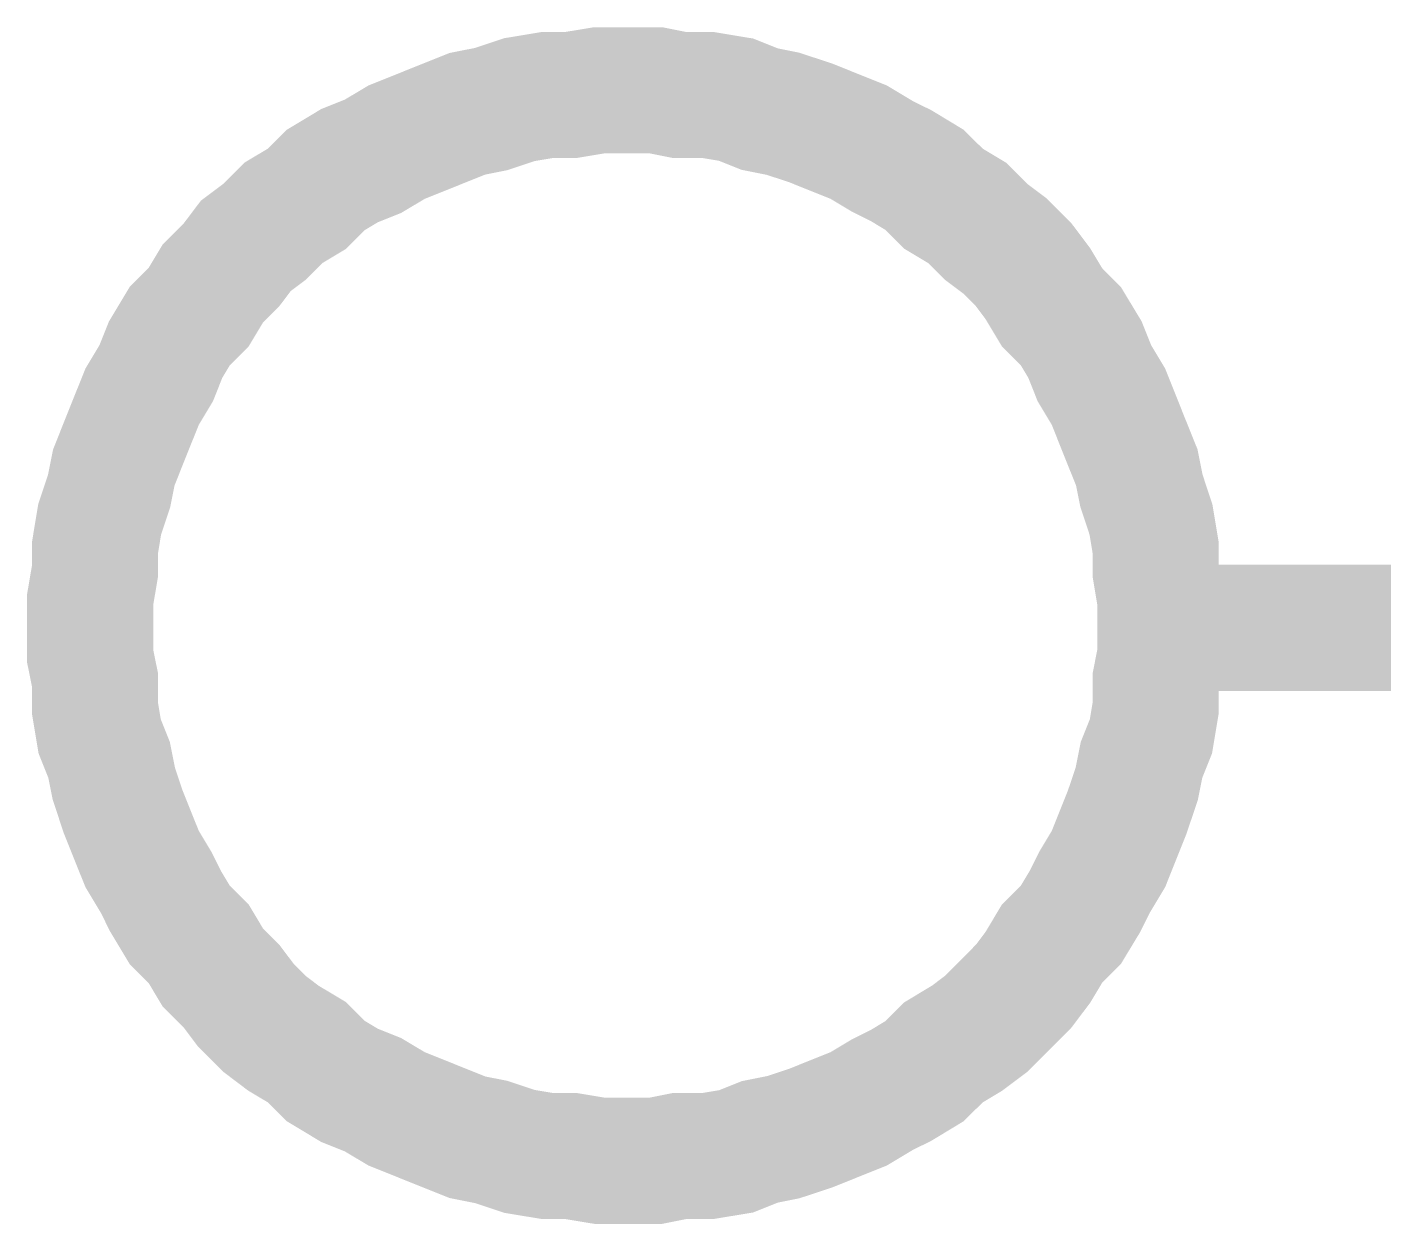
# Model space of a CAD drawing. Header units: inches. Extents: x 0 to 17, y 0 to 11.7.
# Drawn here: x 8.1438 to 8.2707, y 4.7939 to 4.9059 of the extents above; entities that cross this region are included whole.
import ezdxf

# ---------------------------------------------------------------- set-up
doc = ezdxf.new("R2010")
doc.units = ezdxf.units.IN
doc.header["$MEASUREMENT"] = 0
doc.layers.add('Sheet', color=255, linetype='Continuous')

msp = doc.modelspace()

# ---------------------------------------------------------------- linework, layer by layer
at = {"layer": 'Sheet'}
for points in [[(8.14965, 4.84968, 0.0118, 0.0118, 0), (8.14965, 4.85232, 0.0118, 0.0118, 0), (8.1501, 4.85497, 0.0118, 0.0118, 0), (8.1501, 4.85717, 0.0118, 0.0118, 0), (8.15054, 4.85982, 0.0118, 0.0118, 0), (8.15142, 4.86247, 0.0118, 0.0118, 0), (8.15186, 4.86467, 0.0118, 0.0118, 0), (8.15274, 4.86688, 0.0118, 0.0118, 0), (8.15362, 4.86908, 0.0118, 0.0118, 0), (8.15451, 4.87129, 0.0118, 0.0118, 0), (8.15583, 4.87349, 0.0118, 0.0118, 0), (8.15671, 4.8757, 0.0118, 0.0118, 0), (8.15803, 4.8779, 0.0118, 0.0118, 0), (8.1598, 4.87967, 0.0118, 0.0118, 0), (8.16112, 4.88187, 0.0118, 0.0118, 0), (8.16288, 4.88364, 0.0118, 0.0118, 0), (8.16421, 4.8854, 0.0118, 0.0118, 0), (8.16597, 4.88672, 0.0118, 0.0118, 0), (8.16773, 4.88849, 0.0118, 0.0118, 0), (8.16994, 4.88981, 0.0118, 0.0118, 0), (8.1717, 4.89157, 0.0118, 0.0118, 0), (8.17391, 4.8929, 0.0118, 0.0118, 0), (8.17611, 4.89378, 0.0118, 0.0118, 0), (8.17832, 4.8951, 0.0118, 0.0118, 0), (8.18052, 4.89598, 0.0118, 0.0118, 0), (8.18273, 4.89687, 0.0118, 0.0118, 0), (8.18493, 4.89775, 0.0118, 0.0118, 0), (8.18714, 4.89819, 0.0118, 0.0118, 0), (8.18978, 4.89907, 0.0118, 0.0118, 0), (8.19243, 4.89951, 0.0118, 0.0118, 0), (8.19463, 4.89951, 0.0118, 0.0118, 0), (8.19728, 4.89995, 0.0118, 0.0118, 0), (8.19992, 4.89995, 0.0118, 0.0118, 0)], [(8.19992, 4.89995, 0.0118, 0.0118, 0), (8.19992, 4.89995, 0.0118, 0.0118, 0)], [(8.19992, 4.89995, 0.0118, 0.0118, 0), (8.20257, 4.89995, 0.0118, 0.0118, 0), (8.20477, 4.89951, 0.0118, 0.0118, 0), (8.20742, 4.89951, 0.0118, 0.0118, 0), (8.21007, 4.89907, 0.0118, 0.0118, 0), (8.21227, 4.89819, 0.0118, 0.0118, 0), (8.21447, 4.89775, 0.0118, 0.0118, 0), (8.21712, 4.89687, 0.0118, 0.0118, 0), (8.21933, 4.89598, 0.0118, 0.0118, 0), (8.22153, 4.8951, 0.0118, 0.0118, 0), (8.22373, 4.89378, 0.0118, 0.0118, 0), (8.2255, 4.8929, 0.0118, 0.0118, 0), (8.2277, 4.89157, 0.0118, 0.0118, 0), (8.22947, 4.88981, 0.0118, 0.0118, 0), (8.23167, 4.88849, 0.0118, 0.0118, 0), (8.23344, 4.88672, 0.0118, 0.0118, 0), (8.2352, 4.8854, 0.0118, 0.0118, 0), (8.23696, 4.88364, 0.0118, 0.0118, 0), (8.23829, 4.88187, 0.0118, 0.0118, 0), (8.23961, 4.87967, 0.0118, 0.0118, 0), (8.24137, 4.8779, 0.0118, 0.0118, 0), (8.2427, 4.8757, 0.0118, 0.0118, 0), (8.24358, 4.87349, 0.0118, 0.0118, 0), (8.2449, 4.87129, 0.0118, 0.0118, 0), (8.24578, 4.86908, 0.0118, 0.0118, 0), (8.24666, 4.86688, 0.0118, 0.0118, 0), (8.24755, 4.86467, 0.0118, 0.0118, 0), (8.24799, 4.86247, 0.0118, 0.0118, 0), (8.24887, 4.85982, 0.0118, 0.0118, 0), (8.24931, 4.85717, 0.0118, 0.0118, 0), (8.24931, 4.85497, 0.0118, 0.0118, 0), (8.24975, 4.85232, 0.0118, 0.0118, 0), (8.24975, 4.84968, 0.0118, 0.0118, 0)], [(8.14965, 4.84968, 0.0039, 0.0039, 0), (8.14965, 4.85232, 0.0039, 0.0039, 0), (8.1501, 4.85497, 0.0039, 0.0039, 0), (8.1501, 4.85717, 0.0039, 0.0039, 0), (8.15054, 4.85982, 0.0039, 0.0039, 0), (8.15142, 4.86247, 0.0039, 0.0039, 0), (8.15186, 4.86467, 0.0039, 0.0039, 0), (8.15274, 4.86688, 0.0039, 0.0039, 0), (8.15362, 4.86908, 0.0039, 0.0039, 0), (8.15451, 4.87129, 0.0039, 0.0039, 0), (8.15583, 4.87349, 0.0039, 0.0039, 0), (8.15671, 4.8757, 0.0039, 0.0039, 0), (8.15803, 4.8779, 0.0039, 0.0039, 0), (8.1598, 4.87967, 0.0039, 0.0039, 0), (8.16112, 4.88187, 0.0039, 0.0039, 0), (8.16288, 4.88364, 0.0039, 0.0039, 0), (8.16421, 4.8854, 0.0039, 0.0039, 0), (8.16597, 4.88672, 0.0039, 0.0039, 0), (8.16773, 4.88849, 0.0039, 0.0039, 0), (8.16994, 4.88981, 0.0039, 0.0039, 0), (8.1717, 4.89157, 0.0039, 0.0039, 0), (8.17391, 4.8929, 0.0039, 0.0039, 0), (8.17611, 4.89378, 0.0039, 0.0039, 0), (8.17832, 4.8951, 0.0039, 0.0039, 0), (8.18052, 4.89598, 0.0039, 0.0039, 0), (8.18273, 4.89687, 0.0039, 0.0039, 0), (8.18493, 4.89775, 0.0039, 0.0039, 0), (8.18714, 4.89819, 0.0039, 0.0039, 0), (8.18978, 4.89907, 0.0039, 0.0039, 0), (8.19243, 4.89951, 0.0039, 0.0039, 0), (8.19463, 4.89951, 0.0039, 0.0039, 0), (8.19728, 4.89995, 0.0039, 0.0039, 0), (8.19992, 4.89995, 0.0039, 0.0039, 0)], [(8.19992, 4.89995, 0.0039, 0.0039, 0), (8.19992, 4.89995, 0.0039, 0.0039, 0)], [(8.19992, 4.89995, 0.0039, 0.0039, 0), (8.20257, 4.89995, 0.0039, 0.0039, 0), (8.20477, 4.89951, 0.0039, 0.0039, 0), (8.20742, 4.89951, 0.0039, 0.0039, 0), (8.21007, 4.89907, 0.0039, 0.0039, 0), (8.21227, 4.89819, 0.0039, 0.0039, 0), (8.21447, 4.89775, 0.0039, 0.0039, 0), (8.21712, 4.89687, 0.0039, 0.0039, 0), (8.21933, 4.89598, 0.0039, 0.0039, 0), (8.22153, 4.8951, 0.0039, 0.0039, 0), (8.22373, 4.89378, 0.0039, 0.0039, 0), (8.2255, 4.8929, 0.0039, 0.0039, 0), (8.2277, 4.89157, 0.0039, 0.0039, 0), (8.22947, 4.88981, 0.0039, 0.0039, 0), (8.23167, 4.88849, 0.0039, 0.0039, 0), (8.23344, 4.88672, 0.0039, 0.0039, 0), (8.2352, 4.8854, 0.0039, 0.0039, 0), (8.23696, 4.88364, 0.0039, 0.0039, 0), (8.23829, 4.88187, 0.0039, 0.0039, 0), (8.23961, 4.87967, 0.0039, 0.0039, 0), (8.24137, 4.8779, 0.0039, 0.0039, 0), (8.2427, 4.8757, 0.0039, 0.0039, 0), (8.24358, 4.87349, 0.0039, 0.0039, 0), (8.2449, 4.87129, 0.0039, 0.0039, 0), (8.24578, 4.86908, 0.0039, 0.0039, 0), (8.24666, 4.86688, 0.0039, 0.0039, 0), (8.24755, 4.86467, 0.0039, 0.0039, 0), (8.24799, 4.86247, 0.0039, 0.0039, 0), (8.24887, 4.85982, 0.0039, 0.0039, 0), (8.24931, 4.85717, 0.0039, 0.0039, 0), (8.24931, 4.85497, 0.0039, 0.0039, 0), (8.24975, 4.85232, 0.0039, 0.0039, 0), (8.24975, 4.84968, 0.0039, 0.0039, 0)], [(8.19992, 4.79984, 0.0118, 0.0118, 0), (8.19728, 4.79984, 0.0118, 0.0118, 0), (8.19463, 4.80028, 0.0118, 0.0118, 0), (8.19243, 4.80028, 0.0118, 0.0118, 0), (8.18978, 4.80072, 0.0118, 0.0118, 0), (8.18714, 4.8016, 0.0118, 0.0118, 0), (8.18493, 4.80204, 0.0118, 0.0118, 0), (8.18273, 4.80292, 0.0118, 0.0118, 0), (8.18052, 4.80381, 0.0118, 0.0118, 0), (8.17832, 4.80469, 0.0118, 0.0118, 0), (8.17611, 4.80601, 0.0118, 0.0118, 0), (8.17391, 4.80689, 0.0118, 0.0118, 0), (8.1717, 4.80822, 0.0118, 0.0118, 0), (8.16994, 4.80998, 0.0118, 0.0118, 0), (8.16773, 4.8113, 0.0118, 0.0118, 0), (8.16597, 4.81263, 0.0118, 0.0118, 0), (8.16421, 4.81439, 0.0118, 0.0118, 0), (8.16288, 4.81616, 0.0118, 0.0118, 0), (8.16112, 4.81792, 0.0118, 0.0118, 0), (8.1598, 4.82013, 0.0118, 0.0118, 0), (8.15803, 4.82189, 0.0118, 0.0118, 0), (8.15671, 4.82409, 0.0118, 0.0118, 0), (8.15583, 4.82586, 0.0118, 0.0118, 0), (8.15451, 4.82806, 0.0118, 0.0118, 0), (8.15362, 4.83027, 0.0118, 0.0118, 0), (8.15274, 4.83247, 0.0118, 0.0118, 0), (8.15186, 4.83512, 0.0118, 0.0118, 0), (8.15142, 4.83733, 0.0118, 0.0118, 0), (8.15054, 4.83953, 0.0118, 0.0118, 0), (8.1501, 4.84218, 0.0118, 0.0118, 0), (8.1501, 4.84482, 0.0118, 0.0118, 0), (8.14965, 4.84703, 0.0118, 0.0118, 0), (8.14965, 4.84968, 0.0118, 0.0118, 0)], [(8.14965, 4.84968, 0.0118, 0.0118, 0), (8.14965, 4.84968, 0.0118, 0.0118, 0)], [(8.24975, 4.84968, 0.0118, 0.0118, 0), (8.24975, 4.84703, 0.0118, 0.0118, 0), (8.24931, 4.84482, 0.0118, 0.0118, 0), (8.24931, 4.84218, 0.0118, 0.0118, 0), (8.24887, 4.83953, 0.0118, 0.0118, 0), (8.24799, 4.83733, 0.0118, 0.0118, 0), (8.24755, 4.83512, 0.0118, 0.0118, 0), (8.24666, 4.83247, 0.0118, 0.0118, 0), (8.24578, 4.83027, 0.0118, 0.0118, 0), (8.2449, 4.82806, 0.0118, 0.0118, 0), (8.24358, 4.82586, 0.0118, 0.0118, 0), (8.2427, 4.82409, 0.0118, 0.0118, 0), (8.24137, 4.82189, 0.0118, 0.0118, 0), (8.23961, 4.82013, 0.0118, 0.0118, 0), (8.23829, 4.81792, 0.0118, 0.0118, 0), (8.23696, 4.81616, 0.0118, 0.0118, 0), (8.2352, 4.81439, 0.0118, 0.0118, 0), (8.23344, 4.81263, 0.0118, 0.0118, 0), (8.23167, 4.8113, 0.0118, 0.0118, 0), (8.22947, 4.80998, 0.0118, 0.0118, 0), (8.2277, 4.80822, 0.0118, 0.0118, 0), (8.2255, 4.80689, 0.0118, 0.0118, 0), (8.22373, 4.80601, 0.0118, 0.0118, 0), (8.22153, 4.80469, 0.0118, 0.0118, 0), (8.21933, 4.80381, 0.0118, 0.0118, 0), (8.21712, 4.80292, 0.0118, 0.0118, 0), (8.21447, 4.80204, 0.0118, 0.0118, 0), (8.21227, 4.8016, 0.0118, 0.0118, 0), (8.21007, 4.80072, 0.0118, 0.0118, 0), (8.20742, 4.80028, 0.0118, 0.0118, 0), (8.20477, 4.80028, 0.0118, 0.0118, 0), (8.20257, 4.79984, 0.0118, 0.0118, 0), (8.19992, 4.79984, 0.0118, 0.0118, 0)], [(8.24975, 4.84968, 0.0118, 0.0118, 0), (8.24975, 4.84968, 0.0118, 0.0118, 0), (8.24975, 4.84968, 0.0118, 0.0118, 0), (8.24975, 4.84968, 0.0118, 0.0118, 0), (8.24975, 4.84968, 0.0118, 0.0118, 0), (8.24975, 4.84968, 0.0118, 0.0118, 0), (8.24975, 4.84968, 0.0118, 0.0118, 0), (8.24975, 4.84968, 0.0118, 0.0118, 0), (8.24975, 4.84968, 0.0118, 0.0118, 0), (8.24975, 4.84968, 0.0118, 0.0118, 0), (8.24975, 4.84968, 0.0118, 0.0118, 0), (8.24975, 4.84968, 0.0118, 0.0118, 0), (8.24975, 4.84968, 0.0118, 0.0118, 0), (8.24975, 4.84968, 0.0118, 0.0118, 0), (8.24975, 4.84968, 0.0118, 0.0118, 0), (8.24975, 4.84968, 0.0118, 0.0118, 0), (8.24975, 4.84968, 0.0118, 0.0118, 0), (8.24975, 4.84968, 0.0118, 0.0118, 0), (8.24975, 4.84968, 0.0118, 0.0118, 0), (8.24975, 4.84968, 0.0118, 0.0118, 0), (8.24975, 4.84968, 0.0118, 0.0118, 0), (8.24975, 4.84968, 0.0118, 0.0118, 0), (8.24975, 4.84968, 0.0118, 0.0118, 0), (8.24975, 4.84968, 0.0118, 0.0118, 0), (8.24975, 4.84968, 0.0118, 0.0118, 0), (8.24975, 4.84968, 0.0118, 0.0118, 0), (8.24975, 4.84968, 0.0118, 0.0118, 0), (8.24975, 4.84968, 0.0118, 0.0118, 0), (8.24975, 4.84968, 0.0118, 0.0118, 0), (8.24975, 4.84968, 0.0118, 0.0118, 0), (8.24975, 4.84968, 0.0118, 0.0118, 0), (8.24975, 4.84968, 0.0118, 0.0118, 0), (8.24975, 4.84968, 0.0118, 0.0118, 0)], [(8.24975, 4.84968, 0.0118, 0.0118, 0), (8.24975, 4.84968, 0.0118, 0.0118, 0)], [(8.24975, 4.84968, 0.0118, 0.0118, 0), (8.29958, 4.84968, 0.0118, 0.0118, 0)], [(8.19992, 4.79984, 0.0039, 0.0039, 0), (8.19728, 4.79984, 0.0039, 0.0039, 0), (8.19463, 4.80028, 0.0039, 0.0039, 0), (8.19243, 4.80028, 0.0039, 0.0039, 0), (8.18978, 4.80072, 0.0039, 0.0039, 0), (8.18714, 4.8016, 0.0039, 0.0039, 0), (8.18493, 4.80204, 0.0039, 0.0039, 0), (8.18273, 4.80292, 0.0039, 0.0039, 0), (8.18052, 4.80381, 0.0039, 0.0039, 0), (8.17832, 4.80469, 0.0039, 0.0039, 0), (8.17611, 4.80601, 0.0039, 0.0039, 0), (8.17391, 4.80689, 0.0039, 0.0039, 0), (8.1717, 4.80822, 0.0039, 0.0039, 0), (8.16994, 4.80998, 0.0039, 0.0039, 0), (8.16773, 4.8113, 0.0039, 0.0039, 0), (8.16597, 4.81263, 0.0039, 0.0039, 0), (8.16421, 4.81439, 0.0039, 0.0039, 0), (8.16288, 4.81616, 0.0039, 0.0039, 0), (8.16112, 4.81792, 0.0039, 0.0039, 0), (8.1598, 4.82013, 0.0039, 0.0039, 0), (8.15803, 4.82189, 0.0039, 0.0039, 0), (8.15671, 4.82409, 0.0039, 0.0039, 0), (8.15583, 4.82586, 0.0039, 0.0039, 0), (8.15451, 4.82806, 0.0039, 0.0039, 0), (8.15362, 4.83027, 0.0039, 0.0039, 0), (8.15274, 4.83247, 0.0039, 0.0039, 0), (8.15186, 4.83512, 0.0039, 0.0039, 0), (8.15142, 4.83733, 0.0039, 0.0039, 0), (8.15054, 4.83953, 0.0039, 0.0039, 0), (8.1501, 4.84218, 0.0039, 0.0039, 0), (8.1501, 4.84482, 0.0039, 0.0039, 0), (8.14965, 4.84703, 0.0039, 0.0039, 0), (8.14965, 4.84968, 0.0039, 0.0039, 0)], [(8.14965, 4.84968, 0.0039, 0.0039, 0), (8.14965, 4.84968, 0.0039, 0.0039, 0)], [(8.24975, 4.84968, 0.0039, 0.0039, 0), (8.24975, 4.84703, 0.0039, 0.0039, 0), (8.24931, 4.84482, 0.0039, 0.0039, 0), (8.24931, 4.84218, 0.0039, 0.0039, 0), (8.24887, 4.83953, 0.0039, 0.0039, 0), (8.24799, 4.83733, 0.0039, 0.0039, 0), (8.24755, 4.83512, 0.0039, 0.0039, 0), (8.24666, 4.83247, 0.0039, 0.0039, 0), (8.24578, 4.83027, 0.0039, 0.0039, 0), (8.2449, 4.82806, 0.0039, 0.0039, 0), (8.24358, 4.82586, 0.0039, 0.0039, 0), (8.2427, 4.82409, 0.0039, 0.0039, 0), (8.24137, 4.82189, 0.0039, 0.0039, 0), (8.23961, 4.82013, 0.0039, 0.0039, 0), (8.23829, 4.81792, 0.0039, 0.0039, 0), (8.23696, 4.81616, 0.0039, 0.0039, 0), (8.2352, 4.81439, 0.0039, 0.0039, 0), (8.23344, 4.81263, 0.0039, 0.0039, 0), (8.23167, 4.8113, 0.0039, 0.0039, 0), (8.22947, 4.80998, 0.0039, 0.0039, 0), (8.2277, 4.80822, 0.0039, 0.0039, 0), (8.2255, 4.80689, 0.0039, 0.0039, 0), (8.22373, 4.80601, 0.0039, 0.0039, 0), (8.22153, 4.80469, 0.0039, 0.0039, 0), (8.21933, 4.80381, 0.0039, 0.0039, 0), (8.21712, 4.80292, 0.0039, 0.0039, 0), (8.21447, 4.80204, 0.0039, 0.0039, 0), (8.21227, 4.8016, 0.0039, 0.0039, 0), (8.21007, 4.80072, 0.0039, 0.0039, 0), (8.20742, 4.80028, 0.0039, 0.0039, 0), (8.20477, 4.80028, 0.0039, 0.0039, 0), (8.20257, 4.79984, 0.0039, 0.0039, 0), (8.19992, 4.79984, 0.0039, 0.0039, 0)], [(8.24975, 4.84968, 0.0039, 0.0039, 0), (8.24975, 4.84968, 0.0039, 0.0039, 0), (8.24975, 4.84968, 0.0039, 0.0039, 0), (8.24975, 4.84968, 0.0039, 0.0039, 0), (8.24975, 4.84968, 0.0039, 0.0039, 0), (8.24975, 4.84968, 0.0039, 0.0039, 0), (8.24975, 4.84968, 0.0039, 0.0039, 0), (8.24975, 4.84968, 0.0039, 0.0039, 0), (8.24975, 4.84968, 0.0039, 0.0039, 0), (8.24975, 4.84968, 0.0039, 0.0039, 0), (8.24975, 4.84968, 0.0039, 0.0039, 0), (8.24975, 4.84968, 0.0039, 0.0039, 0), (8.24975, 4.84968, 0.0039, 0.0039, 0), (8.24975, 4.84968, 0.0039, 0.0039, 0), (8.24975, 4.84968, 0.0039, 0.0039, 0), (8.24975, 4.84968, 0.0039, 0.0039, 0), (8.24975, 4.84968, 0.0039, 0.0039, 0), (8.24975, 4.84968, 0.0039, 0.0039, 0), (8.24975, 4.84968, 0.0039, 0.0039, 0), (8.24975, 4.84968, 0.0039, 0.0039, 0), (8.24975, 4.84968, 0.0039, 0.0039, 0), (8.24975, 4.84968, 0.0039, 0.0039, 0), (8.24975, 4.84968, 0.0039, 0.0039, 0), (8.24975, 4.84968, 0.0039, 0.0039, 0), (8.24975, 4.84968, 0.0039, 0.0039, 0), (8.24975, 4.84968, 0.0039, 0.0039, 0), (8.24975, 4.84968, 0.0039, 0.0039, 0), (8.24975, 4.84968, 0.0039, 0.0039, 0), (8.24975, 4.84968, 0.0039, 0.0039, 0), (8.24975, 4.84968, 0.0039, 0.0039, 0), (8.24975, 4.84968, 0.0039, 0.0039, 0), (8.24975, 4.84968, 0.0039, 0.0039, 0), (8.24975, 4.84968, 0.0039, 0.0039, 0)], [(8.24975, 4.84968, 0.0039, 0.0039, 0), (8.24975, 4.84968, 0.0039, 0.0039, 0)]]:
    msp.add_lwpolyline(points, format="xyseb", dxfattribs=at)

doc.saveas('drawing.dxf')
